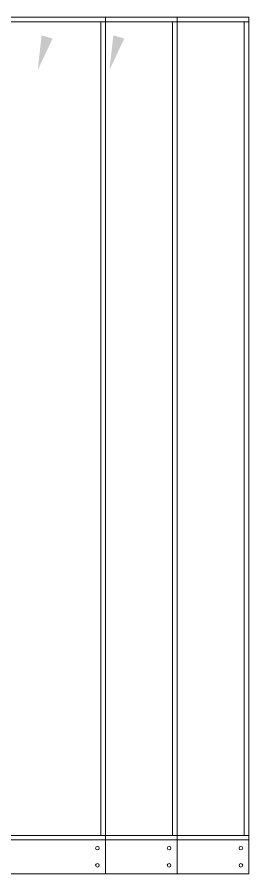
# Model space of a CAD drawing. Header units: millimetres. Extents: x -664082 to 30827, y -141530 to 21962.
# Drawn here: x -656268 to -655255, y -141528 to -137780 of the extents above; entities that cross this region are included whole.
import ezdxf

# ---------------------------------------------------------------- set-up
doc = ezdxf.new("R2010")
doc.units = ezdxf.units.MM
doc.layers.add('냉각탑_dim', color=1, linetype='Continuous')

# ---------------------------------------------------------------- blocks, each defined once
blk = doc.blocks.new('1')
at = {"lineweight": 20}
for p, q in [((16909.3, 12349.3), (18012.8, 12349.3)), ((18012.8, 12349.3), (18012.8, 8749.3)), ((16912.8, 12329.3), (18012.8, 12329.3)), ((17992.8, 12329.3), (17992.8, 8769.3)), ((18012.8, 8769.3), (16912.8, 8769.3)), ((18012.8, 8749.3), (16912.8, 8749.3)), ((9812.8, 8600.9), (18012.8, 8600.9))]:
    blk.add_line(p, q, dxfattribs=at)
at = {"color": 0, "lineweight": 20}
blk.add_line((18012.8, 8600.9), (18012.8, 8749.3), dxfattribs=at)
at = {"lineweight": 20}
for centre in [(17977.8, 8713.4), (17977.8, 8638.4)]:
    blk.add_circle(centre, 8, dxfattribs=at)
at = {"layer": '냉각탑_dim', "lineweight": 20}
blk.add_solid([(17468.1, 12255.7), (17403.3, 12118.2), (17420, 12269.3)], dxfattribs=at)

msp = doc.modelspace()

# ---------------------------------------------------------------- block references
at = {"lineweight": 5}
for p in [(-673894.7, -150129), (-673581.2, -150129), (-673267.6, -150129)]:
    msp.add_blockref('1', p, dxfattribs=at)

doc.saveas('drawing.dxf')
